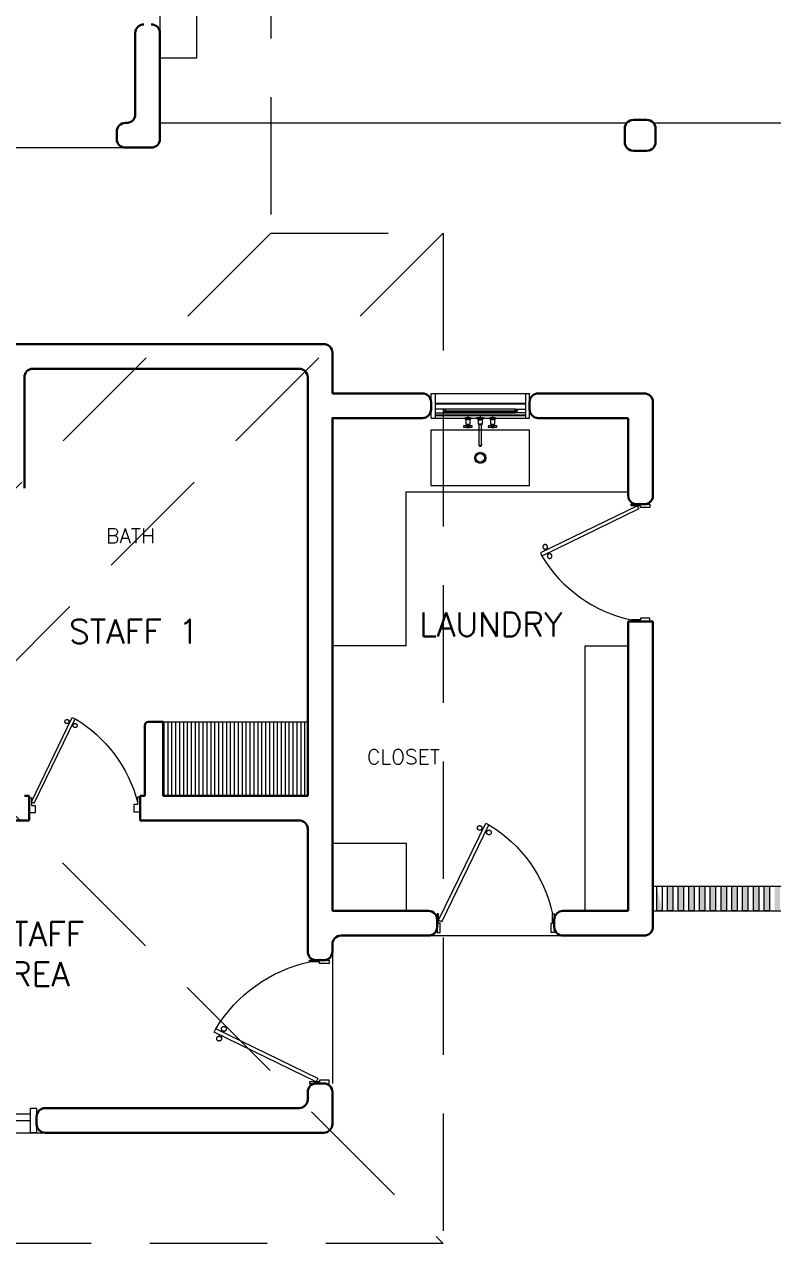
# Model space of a CAD drawing. Header units: metres. Extents: x -44 to 358, y -246 to 48.
# Drawn here: x 23.79 to 29.86, y -85.93 to -76.04 of the extents above; entities that cross this region are included whole.
import ezdxf

# ---------------------------------------------------------------- set-up
doc = ezdxf.new("R2010")
doc.units = ezdxf.units.M
doc.header["$LTSCALE"] = 0.3
doc.linetypes.add('CENTER2', pattern=[28.575, 19.05, -3.175, 3.175, -3.175])
doc.linetypes.add('HIDDEN2', pattern=[4.7625, 3.175, -1.5875])
for name, color, linetype, lineweight in [('A-DOOR', 7, 'Continuous', 5), ('A-WALL', 7, 'Continuous', 30), ('closets', 33, 'Continuous', 0), ('cristales', 131, 'Continuous', 0), ('MOB FIJOS', 251, 'Continuous', 0), ('MOBILIARIOS', 252, 'Continuous', 0), ('piscina', 7, 'Continuous', 0), ('piso', 251, 'Continuous', 18), ('puertas', 42, 'Continuous', 0)]:
    doc.layers.add(name, color=color, linetype=linetype, lineweight=lineweight)
doc.layers.add('Techos 1', color=7, linetype='HIDDEN2', lineweight=9, true_color=0x42391a)
doc.layers.add('TEXTOS', color=4, linetype='Continuous')

# ---------------------------------------------------------------- blocks, each defined once
blk = doc.blocks.new('A$C66300485')
at = {"layer": 'A-DOOR'}
for p, q in [((1.1675, 0.2047), (1.1675, 0.1696)), ((1.1825, 0.1696), (1.1825, 0.2143)), ((2.0175, 0.1696), (2.0175, 0.2143)), ((2.0325, 0.2047), (2.0325, 0.1696)), ((0.2, 0.1), (0.05, 0.1)), ((0.05, 0.1), (0.05, 0.05)), ((0.2, 0.0775), (0.2, 0.1)), ((0.2, 0.1), (0.6512, 0.1)), ((0.6076, 0.1646), (0.4576, 0.1646)), ((0.4576, 0.1646), (0.4576, 0.1146)), ((0.4576, 0.1146), (0.6076, 0.1146)), ((0.6026, 0.1421), (0.6026, 0.1371)), ((0.6026, 0.1421), (1.105, 0.1421)), ((0.6026, 0.1371), (1.105, 0.1371)), ((0.6076, 0.1421), (0.6076, 0.1646)), ((0.6076, 0.1646), (1.1262, 0.1646)), ((0.6126, 0.1469), (0.6076, 0.1469)), ((0.6076, 0.1371), (0.6076, 0.1146)), ((0.6126, 0.1323), (0.6076, 0.1323)), ((0.6076, 0.1146), (1.1262, 0.1146)), ((0.6126, 0.1469), (0.6126, 0.1421)), ((1.095, 0.1469), (0.6126, 0.1469)), ((0.6126, 0.1323), (0.6126, 0.1371)), ((0.6126, 0.1323), (1.095, 0.1323)), ((0.625, 0.1), (0.775, 0.1)), ((0.625, 0.0775), (0.625, 0.1)), ((0.775, 0.05), (0.775, 0.1)), ((0.775, 0.1), (0.775, 0.05)), ((1.095, 0.1469), (1.1, 0.1469)), ((1.095, 0.1469), (1.095, 0.1421)), ((1.095, 0.1323), (1.095, 0.1371)), ((1.095, 0.1323), (1.1, 0.1323)), ((1.1, 0.1646), (1.25, 0.1646)), ((1.1, 0.1421), (1.1, 0.1646)), ((1.1, 0.1371), (1.1, 0.1146)), ((1.25, 0.1146), (1.1, 0.1146)), ((1.105, 0.1421), (1.105, 0.1371)), ((1.1675, 0.0745), (1.1675, 0.1096)), ((1.1825, 0.1096), (1.1825, 0.0649)), ((1.25, 0.1146), (1.25, 0.1646)), ((1.25, 0.1646), (1.25, 0.1146)), ((1.95, 0.1146), (1.95, 0.1646)), ((2.1, 0.1646), (1.95, 0.1646)), ((1.95, 0.1646), (1.95, 0.1146)), ((1.95, 0.1146), (2.1, 0.1146)), ((2.0175, 0.1096), (2.0175, 0.0649)), ((2.0325, 0.0745), (2.0325, 0.1096)), ((2.5924, 0.1646), (2.0738, 0.1646)), ((2.5924, 0.1146), (2.0738, 0.1146)), ((2.5974, 0.1421), (2.095, 0.1421)), ((2.095, 0.1421), (2.095, 0.1371)), ((2.5974, 0.1371), (2.095, 0.1371)), ((2.1, 0.1421), (2.1, 0.1646)), ((2.105, 0.1469), (2.1, 0.1469)), ((2.1, 0.1371), (2.1, 0.1146)), ((2.105, 0.1323), (2.1, 0.1323)), ((2.105, 0.1469), (2.5874, 0.1469)), ((2.105, 0.1469), (2.105, 0.1421)), ((2.105, 0.1323), (2.105, 0.1371)), ((2.5874, 0.1323), (2.105, 0.1323)), ((2.425, 0.05), (2.425, 0.1)), ((2.575, 0.1), (2.425, 0.1)), ((2.425, 0.1), (2.425, 0.05)), ((3, 0.1), (2.5488, 0.1)), ((2.575, 0.0775), (2.575, 0.1)), ((2.5874, 0.1469), (2.5924, 0.1469)), ((2.5874, 0.1469), (2.5874, 0.1421)), ((2.5874, 0.1323), (2.5874, 0.1371)), ((2.5874, 0.1323), (2.5924, 0.1323)), ((2.5924, 0.1646), (2.7424, 0.1646)), ((2.5924, 0.1421), (2.5924, 0.1646)), ((2.5924, 0.1371), (2.5924, 0.1146)), ((2.7424, 0.1146), (2.5924, 0.1146)), ((2.5974, 0.1421), (2.5974, 0.1371)), ((2.7424, 0.1646), (2.7424, 0.1146)), ((3, 0.1), (3.15, 0.1)), ((3, 0.0775), (3, 0.1)), ((3.15, 0.1), (3.15, 0.05)), ((0.05, 0.05), (0.2, 0.05)), ((0.195, 0.0775), (0.195, 0.0725)), ((0.195, 0.0775), (0.63, 0.0775)), ((0.195, 0.0725), (0.63, 0.0725)), ((0.205, 0.0823), (0.2, 0.0823)), ((0.2, 0.0725), (0.2, 0.05)), ((0.205, 0.0677), (0.2, 0.0677)), ((0.2, 0.05), (0.6512, 0.05)), ((0.205, 0.0823), (0.205, 0.0775)), ((0.62, 0.0823), (0.205, 0.0823)), ((0.205, 0.0677), (0.205, 0.0725)), ((0.205, 0.0677), (0.62, 0.0677)), ((0.62, 0.0823), (0.625, 0.0823)), ((0.62, 0.0823), (0.62, 0.0775)), ((0.62, 0.0677), (0.62, 0.0725)), ((0.62, 0.0677), (0.625, 0.0677)), ((0.625, 0.0725), (0.625, 0.05)), ((0.775, 0.05), (0.625, 0.05)), ((0.63, 0.0775), (0.63, 0.0725)), ((2.425, 0.05), (2.575, 0.05)), ((3, 0.05), (2.5488, 0.05)), ((3.005, 0.0775), (2.57, 0.0775)), ((2.57, 0.0775), (2.57, 0.0725)), ((3.005, 0.0725), (2.57, 0.0725)), ((2.58, 0.0823), (2.575, 0.0823)), ((2.575, 0.0725), (2.575, 0.05)), ((2.58, 0.0677), (2.575, 0.0677)), ((2.58, 0.0823), (2.995, 0.0823)), ((2.58, 0.0823), (2.58, 0.0775)), ((2.58, 0.0677), (2.58, 0.0725)), ((2.995, 0.0677), (2.58, 0.0677)), ((2.995, 0.0823), (3, 0.0823)), ((2.995, 0.0823), (2.995, 0.0775)), ((2.995, 0.0677), (2.995, 0.0725)), ((2.995, 0.0677), (3, 0.0677)), ((3, 0.0725), (3, 0.05)), ((3.15, 0.05), (3, 0.05)), ((3.005, 0.0775), (3.005, 0.0725))]:
    blk.add_line(p, q, dxfattribs=at)
for points in [[(0.05, 0), (0, 0), (0, 0.2), (0.05, 0.2)], [(3.15, 0), (3.2, 0), (3.2, 0.2), (3.15, 0.2)]]:
    blk.add_lwpolyline(points, close=True, dxfattribs=at)
at = {"layer": 'A-DOOR', "color": 7}
for points in [[(1.1825, 0.2143), (1.1825, 0.2047), (1.0852, 0.2047), (1.0852, 0.2143)], [(2.0175, 0.2143), (2.0175, 0.2047), (2.1148, 0.2047), (2.1148, 0.2143)], [(1.1997, 0.1646), (1.1503, 0.1646), (1.1503, 0.1696), (1.1997, 0.1696)], [(1.1997, 0.1146), (1.1503, 0.1146), (1.1503, 0.1096), (1.1997, 0.1096)], [(2.0003, 0.1646), (2.0497, 0.1646), (2.0497, 0.1696), (2.0003, 0.1696)], [(2.0003, 0.1146), (2.0497, 0.1146), (2.0497, 0.1096), (2.0003, 0.1096)], [(1.1825, 0.0649), (1.1825, 0.0745), (1.0852, 0.0745), (1.0852, 0.0649)], [(2.0175, 0.0649), (2.0175, 0.0745), (2.1148, 0.0745), (2.1148, 0.0649)]]:
    blk.add_lwpolyline(points, close=True, dxfattribs=at)
at = {"layer": 'piscina', "const_width": 0.004}
for points in [[(0.6026, 0.1396), (1.105, 0.1396)], [(2.5974, 0.1396), (2.095, 0.1396)], [(0.195, 0.075), (0.63, 0.075)], [(3.005, 0.075), (2.57, 0.075)]]:
    blk.add_lwpolyline(points, dxfattribs=at)
at = {"layer": 'piso'}
blk.add_line((0, 0.2), (3.2, 0.2), dxfattribs=at)
blk = doc.blocks.new('A$C8643898a')
at = {"layer": 'A-DOOR'}
for p, q in [((0, 0.2), (0.8, 0.2)), ((0, 0.2), (0, 0)), ((0.034, 0), (0.034, 0.2)), ((0.766, 0), (0.766, 0.2)), ((0.8, 0.2), (0.8, 0)), ((0.034, 0.18), (0.766, 0.18)), ((0.034, 0.1575), (0.0355, 0.159)), ((0.034, 0.1305), (0.034, 0.1575)), ((0.0355, 0.129), (0.034, 0.1305)), ((0.0355, 0.159), (0.1161, 0.159)), ((0.1005, 0.129), (0.0355, 0.129)), ((0.102, 0.1305), (0.1005, 0.129)), ((0.1195, 0.148), (0.102, 0.148)), ((0.102, 0.148), (0.102, 0.1305)), ((0.102, 0.145), (0.107, 0.145)), ((0.102, 0.145), (0.107, 0.145)), ((0.107, 0.147), (0.113, 0.143)), ((0.107, 0.143), (0.113, 0.147)), ((0.6848, 0.128), (0.1152, 0.128)), ((0.1161, 0.159), (0.118, 0.1575)), ((0.1161, 0.159), (0.6839, 0.159)), ((0.118, 0.1575), (0.12, 0.1495)), ((0.12, 0.1485), (0.1195, 0.148)), ((0.12, 0.1495), (0.12, 0.1485)), ((0.682, 0.1575), (0.68, 0.1495)), ((0.68, 0.1495), (0.68, 0.1485)), ((0.68, 0.1485), (0.6805, 0.148)), ((0.6805, 0.148), (0.698, 0.148)), ((0.6839, 0.159), (0.682, 0.1575)), ((0.7645, 0.159), (0.6839, 0.159)), ((0.693, 0.147), (0.687, 0.143)), ((0.693, 0.143), (0.687, 0.147)), ((0.698, 0.145), (0.693, 0.145)), ((0.698, 0.145), (0.693, 0.145)), ((0.698, 0.148), (0.698, 0.1305)), ((0.698, 0.1305), (0.6995, 0.129)), ((0.6995, 0.129), (0.7645, 0.129)), ((0.766, 0.1575), (0.7645, 0.159)), ((0.766, 0.1305), (0.7645, 0.129)), ((0.766, 0.1305), (0.766, 0.1575)), ((0, 0), (0.8, 0)), ((0.034, 0.08), (0.766, 0.08))]:
    blk.add_line(p, q, dxfattribs=at)
at = {"layer": 'A-DOOR', "color": 8}
for p, q in [((0.034, 0.174), (0.766, 0.174)), ((0.034, 0.086), (0.766, 0.086))]:
    blk.add_line(p, q, dxfattribs=at)
at = {"layer": 'A-DOOR'}
for points in [[(0.102, 0.145), (0.107, 0.145), (0.107, 0.145), (0.102, 0.145)], [(0.107, 0.147), (0.113, 0.147), (0.113, 0.143), (0.107, 0.143)], [(0.107, 0.147), (0.693, 0.147), (0.693, 0.143), (0.107, 0.143)], [(0.1195, 0.148), (0.1075, 0.148), (0.1075, 0.147), (0.1195, 0.147)], [(0.1195, 0.143), (0.1075, 0.143), (0.1075, 0.142), (0.1195, 0.142)], [(0.113, 0.147), (0.118, 0.147), (0.118, 0.143), (0.113, 0.143)], [(0.6805, 0.148), (0.6925, 0.148), (0.6925, 0.147), (0.6805, 0.147)], [(0.6805, 0.143), (0.6925, 0.143), (0.6925, 0.142), (0.6805, 0.142)], [(0.687, 0.147), (0.682, 0.147), (0.682, 0.143), (0.687, 0.143)], [(0.693, 0.147), (0.687, 0.147), (0.687, 0.143), (0.693, 0.143)], [(0.698, 0.145), (0.693, 0.145), (0.693, 0.145), (0.698, 0.145)]]:
    blk.add_lwpolyline(points, close=True, dxfattribs=at)
for points in [[(0.1041, 0.1295, 0.341999), (0.1022, 0.131), (0.102, 0.1313), (0.102, 0.141), (0.103, 0.142), (0.12, 0.142), (0.12, 0.1415), (0.1167, 0.1291, -0.339454), (0.1152, 0.128), (0.1061, 0.128, -0.341999)], [(0.6959, 0.1295, -0.341999), (0.6978, 0.131), (0.698, 0.1313), (0.698, 0.141), (0.697, 0.142), (0.68, 0.142), (0.68, 0.1415), (0.6833, 0.1291, 0.339454), (0.6848, 0.128), (0.6939, 0.128, 0.341999)]]:
    blk.add_lwpolyline(points, format="xyb", close=True, dxfattribs=at)
at = {"layer": 'A-DOOR', "color": 7}
blk.add_lwpolyline([(0.107, 0.143), (0.693, 0.143), (0.693, 0.147), (0.107, 0.147)], close=True, dxfattribs=at)
at = {"layer": 'cristales', "const_width": 0.004}
blk.add_lwpolyline([(0.118, 0.145), (0.682, 0.145)], dxfattribs=at)
blk = doc.blocks.new('bn29-63')
at = {"linetype": 'CENTER2'}
for p, q in [((-0.1, 0.02), (-0.1, -0.02)), ((-0.025, 0), (-0.031, 0)), ((0.02, 0), (-0.02, 0)), ((0, 0.025), (0, 0.0035)), ((0, 0.02), (0, -0.02)), ((0.025, 0), (0.031, 0)), ((0.1, 0.02), (0.1, -0.02)), ((-0.08, 0), (-0.12, 0)), ((0, -0.025), (0, -0.0035)), ((0.12, 0), (0.08, 0))]:
    blk.add_line(p, q, dxfattribs=at)
at = {"linetype": 'Continuous'}
for p, q in [((-0.0275, 0), (-0.0275, -0.0055)), ((0.0275, -0.0055), (0.0275, 0)), ((-0.1353, -0.0707), (-0.1353, -0.0709)), ((-0.1353, -0.0709), (-0.1353, -0.0711)), ((-0.1098, -0.0649), (-0.132, -0.0649)), ((-0.132, -0.0769), (-0.1098, -0.0769)), ((-0.1275, 0), (-0.0725, 0)), ((-0.1275, 0), (-0.1275, -0.0055)), ((-0.127, -0.006), (-0.073, -0.006)), ((-0.1225, -0.0065), (-0.1225, -0.0095)), ((-0.122, -0.01), (-0.078, -0.01)), ((-0.118, -0.01), (-0.118, -0.0505)), ((-0.1175, -0.051), (-0.0825, -0.051)), ((-0.1148, -0.051), (-0.1148, -0.0547)), ((-0.1144, -0.0552), (-0.0856, -0.0552)), ((-0.1098, -0.0554), (-0.0903, -0.0554)), ((-0.1098, -0.0554), (-0.1098, -0.0674)), ((-0.1098, -0.0743), (-0.1098, -0.0779)), ((-0.1092, -0.0784), (-0.0908, -0.0784)), ((-0.1089, -0.0552), (-0.1089, -0.0554)), ((-0.0911, -0.0554), (-0.0911, -0.0552)), ((-0.0903, -0.0675), (-0.0903, -0.0554)), ((-0.068, -0.0649), (-0.0903, -0.0649)), ((-0.0903, -0.0779), (-0.0903, -0.0744)), ((-0.0903, -0.0769), (-0.068, -0.0769)), ((-0.0851, -0.0547), (-0.0851, -0.051)), ((-0.082, -0.0505), (-0.082, -0.01)), ((-0.0775, -0.0095), (-0.0775, -0.0065)), ((-0.0725, -0.0055), (-0.0725, 0)), ((-0.0647, -0.0709), (-0.0647, -0.0708)), ((-0.0647, -0.0711), (-0.0647, -0.0709)), ((-0.0225, -0.007), (-0.0225, -0.0095)), ((-0.018, -0.011), (-0.018, -0.0495)), ((-0.015, -0.051), (-0.015, -0.0535)), ((-0.0115, -0.055), (-0.0115, -0.1745)), ((0.0115, -0.1745), (0.0115, -0.055)), ((0.015, -0.0535), (0.015, -0.051)), ((0.018, -0.0495), (0.018, -0.011)), ((0.0225, -0.0095), (0.0225, -0.007)), ((0.0647, -0.0707), (0.0647, -0.0709)), ((0.0647, -0.0709), (0.0647, -0.0711)), ((0.0902, -0.0649), (0.068, -0.0649)), ((0.068, -0.0769), (0.0902, -0.0769)), ((0.0725, 0), (0.1275, 0)), ((0.0725, 0), (0.0725, -0.0055)), ((0.073, -0.006), (0.127, -0.006)), ((0.0775, -0.0065), (0.0775, -0.0095)), ((0.078, -0.01), (0.122, -0.01)), ((0.082, -0.01), (0.082, -0.0505)), ((0.0825, -0.051), (0.1175, -0.051)), ((0.0851, -0.051), (0.0851, -0.0547)), ((0.0856, -0.0552), (0.1144, -0.0552)), ((0.0902, -0.0554), (0.1097, -0.0554)), ((0.0902, -0.0554), (0.0902, -0.0674)), ((0.0902, -0.0743), (0.0902, -0.0779)), ((0.0908, -0.0784), (0.1092, -0.0784)), ((0.0911, -0.0552), (0.0911, -0.0554)), ((0.1089, -0.0554), (0.1089, -0.0552)), ((0.1097, -0.0675), (0.1097, -0.0554)), ((0.132, -0.0649), (0.1097, -0.0649)), ((0.1097, -0.0779), (0.1097, -0.0744)), ((0.1097, -0.0769), (0.132, -0.0769)), ((0.1148, -0.0547), (0.1148, -0.051)), ((0.118, -0.0505), (0.118, -0.01)), ((0.1225, -0.0095), (0.1225, -0.0065)), ((0.1275, -0.0055), (0.1275, 0)), ((0.1353, -0.0709), (0.1353, -0.0708)), ((0.1353, -0.0711), (0.1353, -0.0709)), ((-0.0115, -0.1745), (-0.0115, -0.2108)), ((0.0115, -0.2108), (0.0115, -0.1745)), ((-0.0116, -0.2129), (-0.0116, -0.2196)), ((-0.0115, -0.2108), (-0.0115, -0.2129)), ((0.0115, -0.2129), (0.0115, -0.2108)), ((0.0116, -0.2196), (0.0116, -0.2129))]:
    blk.add_line(p, q, dxfattribs=at)
for centre in [(-0.1, -0.0709), (0.1, -0.0709)]:
    blk.add_circle(centre, 0.006, dxfattribs=at)
for centre, radius, start, end in [((-0.127, -0.0055), 0.0005, 180, 270), ((-0.123, -0.0065), 0.0005, 0, 90), ((-0.122, -0.0095), 0.0005, 180, 270), ((-0.1175, -0.0505), 0.0005, 180, 270), ((-0.1144, -0.0547), 0.0005, 180, 270), ((-0.1092, -0.0779), 0.0005, 180, 270), ((-0.0908, -0.0779), 0.0005, 270, 0), ((-0.0856, -0.0547), 0.0005, 270, 0), ((-0.0825, -0.0505), 0.0005, 270, 0), ((-0.078, -0.0095), 0.0005, 270, 0), ((-0.077, -0.0065), 0.0005, 90, 180), ((-0.073, -0.0055), 0.0005, 270, 0), ((-0.027, -0.0055), 0.000484, 180.59089, 257.20816), ((-0.0118, 2.0449), 2.0509, 269.6737, 270.02288), ((-0.0235, -0.007), 0.000994, 359.90149, 76.90515), ((-0.019, -0.011), 0.000956, 357.64471, 77.70928), ((-0.0175, -0.0495), 0.000478, 178.26733, 257.13819), ((-0.016, -0.051), 0.000959, 357.75001, 77.99186), ((-0.0125, -0.055), 0.000979, 359.48235, 72.31636), ((0.0125, -0.055), 0.000994, 107.89165, 180.11735), ((0.0145, -0.0535), 0.000492, 288.09484, 0.3106), ((0.016, -0.051), 0.000997, 103.36277, 180.02544), ((0.0175, -0.0495), 0.000475, 305.7664, 0.81013), ((0.019, -0.011), 0.000999, 105.48615, 180.00027), ((0.022, -0.0095), 0.000468, 302.26955, 1.21771), ((0.0235, -0.007), 0.000969, 105.51501, 182.34459), ((0.073, -0.0055), 0.0005, 180, 270), ((0.077, -0.0065), 0.0005, 0, 90), ((0.078, -0.0095), 0.0005, 180, 270), ((0.0825, -0.0505), 0.0005, 180, 270), ((0.0856, -0.0547), 0.0005, 180, 270), ((0.0908, -0.0779), 0.0005, 180, 270), ((0.1092, -0.0779), 0.0005, 270, 0), ((0.1144, -0.0547), 0.0005, 270, 0), ((0.1175, -0.0505), 0.0005, 270, 0), ((0.122, -0.0095), 0.0005, 270, 0), ((0.123, -0.0065), 0.0005, 90, 180), ((0.127, -0.0055), 0.0005, 270, 0), ((0, -0.2181), 0.0121, 213.9793, 325.16022)]:
    blk.add_arc(centre, radius, start, end, dxfattribs=at)
for centre, major_axis, ratio, start_param, end_param in [((0, 0), (0.0275, 0), 0.000034, 2.667121, 6.283185), ((0, 0), (0.0259, 0), 0.000034, 2.815846, 6.283185), ((0, 0), (0.0275, 0), 0.000034, 0, 0.47639), ((0, 0), (0.0259, 0), 0.000034, 0, 0.327867), ((0, -0.006), (0.027, 0), 0.000034, 3.141456, 6.282925), ((0, -0.01), (0.022, 0), 0.000034, 3.142066, 6.283185), ((0, -0.05), (0.0175, 0), 0.000034, 2.696758, 6.283185), ((0, -0.054), (0.0145, 0), 0.000034, 3.141569, 6.283185), ((0, -0.05), (0.0175, 0), 0.000034, 0, 0.440577), ((0, -0.2129), (0.0116, 0), 0.906322, 3.141593, 6.283185), ((0, -0.2196), (0.0116, 0), 0.906322, 3.141593, 3.655143), ((0, -0.2129), (0.0115, 0), 0.906322, 3.141593, 6.283185), ((0, -0.2196), (0.0116, 0), 0.906322, 5.752494, 6.283185)]:
    blk.add_ellipse(centre, major_axis=major_axis, ratio=ratio, start_param=start_param, end_param=end_param, dxfattribs=at)
for points, knots in [([(-0.1321, -0.0649), (-0.1321, -0.0649), (-0.1324, -0.0649), (-0.1329, -0.0651), (-0.1335, -0.0655), (-0.134, -0.066), (-0.1344, -0.0668), (-0.1348, -0.0677), (-0.1351, -0.0687), (-0.1353, -0.0697), (-0.1353, -0.0704), (-0.1353, -0.0707)], [0, 0, 0, 0, 0.045604, 0.158159, 0.271631, 0.39062, 0.514613, 0.640295, 0.76551, 0.890129, 1, 1, 1, 1]), ([(-0.1353, -0.0711), (-0.1353, -0.0712), (-0.1353, -0.0717), (-0.1352, -0.0726), (-0.135, -0.0736), (-0.1346, -0.0746), (-0.1342, -0.0754), (-0.1337, -0.0761), (-0.1332, -0.0766), (-0.1326, -0.0769), (-0.1322, -0.0769), (-0.1321, -0.0769)], [0, 0, 0, 0, 0.048847, 0.173034, 0.297636, 0.422848, 0.549037, 0.676469, 0.804317, 0.914337, 1, 1, 1, 1]), ([(-0.1098, -0.0674), (-0.1098, -0.0678), (-0.1097, -0.0681), (-0.1097, -0.0693), (-0.1097, -0.0701), (-0.1097, -0.0722), (-0.1098, -0.0734), (-0.1098, -0.0743)], [0.4022822, 0.4022822, 0.4022822, 0.4022822, 0.4375, 0.4375, 0.5, 0.5, 0.5975436, 0.5975436, 0.5975436, 0.5975436]), ([(-0.0903, -0.0675), (-0.0903, -0.0678), (-0.0903, -0.0682), (-0.0903, -0.0693), (-0.0903, -0.0701), (-0.0903, -0.0709)], [0.90411341, 0.90411341, 0.90411341, 0.90411341, 0.9375, 0.9375, 1, 1, 1, 1]), ([(-0.0647, -0.0708), (-0.0647, -0.0706), (-0.0647, -0.0701), (-0.0648, -0.0692), (-0.065, -0.0682), (-0.0654, -0.0672), (-0.0658, -0.0664), (-0.0663, -0.0657), (-0.0668, -0.0652), (-0.0674, -0.0649), (-0.0678, -0.0649), (-0.0679, -0.0649)], [0, 0, 0, 0, 0.048847, 0.173034, 0.297636, 0.422848, 0.549037, 0.676469, 0.804317, 0.914337, 1, 1, 1, 1]), ([(-0.0679, -0.0769), (-0.0679, -0.0769), (-0.0676, -0.0769), (-0.0671, -0.0767), (-0.0665, -0.0763), (-0.066, -0.0758), (-0.0656, -0.075), (-0.0652, -0.0742), (-0.0649, -0.0731), (-0.0647, -0.0721), (-0.0647, -0.0714), (-0.0647, -0.0711)], [0, 0, 0, 0, 0.045604, 0.158159, 0.271631, 0.39062, 0.514613, 0.640295, 0.76551, 0.890129, 1, 1, 1, 1]), ([(-0.0225, -0.0095), (-0.0225, -0.0095), (-0.0225, -0.0096), (-0.0225, -0.0097), (-0.0224, -0.0098), (-0.0223, -0.0099), (-0.0222, -0.01), (-0.0222, -0.01), (-0.0221, -0.01)], [0, 0, 0, 0, 0.042757, 0.325645, 0.547786, 0.733379, 0.889807, 1, 1, 1, 1]), ([(-0.015, -0.0535), (-0.015, -0.0535), (-0.015, -0.0536), (-0.015, -0.0537), (-0.0149, -0.0538), (-0.0148, -0.0539), (-0.0147, -0.054), (-0.0146, -0.054), (-0.0146, -0.054), (-0.0146, -0.054)], [0, 0, 0, 0, 0.071045, 0.33477, 0.544053, 0.719742, 0.867475, 0.987287, 1, 1, 1, 1]), ([(0.0271, -0.006), (0.0272, -0.006), (0.0272, -0.0059), (0.0274, -0.0058), (0.0275, -0.0057), (0.0275, -0.0056), (0.0275, -0.0055), (0.0275, -0.0055)], [0, 0, 0, 0, 0.168578, 0.402971, 0.679997, 0.948361, 1, 1, 1, 1]), ([(0.0679, -0.0649), (0.0679, -0.0649), (0.0676, -0.0649), (0.0671, -0.0651), (0.0665, -0.0655), (0.066, -0.066), (0.0656, -0.0668), (0.0652, -0.0677), (0.0649, -0.0687), (0.0647, -0.0697), (0.0647, -0.0704), (0.0647, -0.0707)], [0, 0, 0, 0, 0.045604, 0.158159, 0.271631, 0.39062, 0.514613, 0.640295, 0.76551, 0.890129, 1, 1, 1, 1]), ([(0.0647, -0.0711), (0.0647, -0.0712), (0.0647, -0.0717), (0.0648, -0.0726), (0.065, -0.0736), (0.0654, -0.0746), (0.0658, -0.0754), (0.0663, -0.0761), (0.0668, -0.0766), (0.0674, -0.0769), (0.0678, -0.0769), (0.0679, -0.0769)], [0, 0, 0, 0, 0.048847, 0.173034, 0.297636, 0.422848, 0.549037, 0.676469, 0.804317, 0.914337, 1, 1, 1, 1]), ([(0.0902, -0.0674), (0.0902, -0.0678), (0.0903, -0.0681), (0.0903, -0.0693), (0.0903, -0.0701), (0.0903, -0.0722), (0.0902, -0.0734), (0.0902, -0.0743)], [0.4022822, 0.4022822, 0.4022822, 0.4022822, 0.4375, 0.4375, 0.5, 0.5, 0.5975436, 0.5975436, 0.5975436, 0.5975436]), ([(0.1097, -0.0675), (0.1097, -0.0678), (0.1097, -0.0682), (0.1097, -0.0693), (0.1097, -0.0701), (0.1097, -0.0709)], [0.90411341, 0.90411341, 0.90411341, 0.90411341, 0.9375, 0.9375, 1, 1, 1, 1]), ([(0.1353, -0.0708), (0.1353, -0.0706), (0.1353, -0.0701), (0.1352, -0.0692), (0.135, -0.0682), (0.1346, -0.0672), (0.1342, -0.0664), (0.1337, -0.0657), (0.1332, -0.0652), (0.1326, -0.0649), (0.1322, -0.0649), (0.1321, -0.0649)], [0, 0, 0, 0, 0.048847, 0.173034, 0.297636, 0.422848, 0.549037, 0.676469, 0.804317, 0.914337, 1, 1, 1, 1]), ([(0.1321, -0.0769), (0.1321, -0.0769), (0.1324, -0.0769), (0.1329, -0.0767), (0.1335, -0.0763), (0.134, -0.0758), (0.1344, -0.075), (0.1348, -0.0742), (0.1351, -0.0731), (0.1353, -0.0721), (0.1353, -0.0714), (0.1353, -0.0711)], [0, 0, 0, 0, 0.045604, 0.158159, 0.271631, 0.39062, 0.514613, 0.640295, 0.76551, 0.890129, 1, 1, 1, 1])]:
    blk.add_open_spline(points, degree=3, knots=knots, dxfattribs=at)
for points in [[(-0.0903, -0.0709), (-0.0903, -0.0722), (-0.0903, -0.0734), (-0.0903, -0.0744)], [(0.1097, -0.0709), (0.1097, -0.0722), (0.1097, -0.0734), (0.1097, -0.0744)]]:
    blk.add_open_spline(points, degree=3, dxfattribs=at)
blk = doc.blocks.new('puerta 1.00')
at = {"layer": 'A-DOOR'}
for p, q in [((-0.15, -0.0125), (-0.9369, -0.3949)), ((-0.1376, -0.038), (-0.9245, -0.4204)), ((-0.1376, -0.038), (-0.15, -0.0125)), ((-0.8946, -0.3743), (-0.8996, -0.3641)), ((-0.8777, -0.3661), (-0.8826, -0.3559)), ((-0.9369, -0.3949), (-0.9245, -0.4204)), ((-0.8822, -0.3998), (-0.8772, -0.4101)), ((-0.8653, -0.3916), (-0.8603, -0.4018))]:
    blk.add_line(p, q, dxfattribs=at)
for points in [[(-0.05, 0), (-0.05, -0.025), (-0.125, -0.025), (-0.125, -0.0125), (-0.2, -0.0125), (-0.2, 0), (-0.05, 0)], [(-0.05, -0.95), (-0.05, -0.925), (-0.125, -0.925), (-0.125, -0.9375), (-0.2, -0.9375), (-0.2, -0.95), (-0.05, -0.95)]]:
    blk.add_lwpolyline(points, dxfattribs=at)
blk.add_arc((0.0366, 0.1602), 1.1229, 211.13358, 257.83427, dxfattribs=at)
for points in [[(-0.8982, -0.3642), (-0.9033, -0.3642), (-0.912, -0.3591), (-0.917, -0.3504), (-0.917, -0.3403), (-0.912, -0.3316), (-0.9033, -0.3265), (-0.8932, -0.3265), (-0.8844, -0.3316), (-0.8794, -0.3403), (-0.8794, -0.3504), (-0.8844, -0.3591), (-0.8932, -0.3642), (-0.8982, -0.3642)], [(-0.8617, -0.4394), (-0.8667, -0.4394), (-0.8754, -0.4344), (-0.8805, -0.4256), (-0.8805, -0.4156), (-0.8754, -0.4068), (-0.8667, -0.4018), (-0.8566, -0.4018), (-0.8479, -0.4068), (-0.8428, -0.4156), (-0.8428, -0.4257), (-0.8479, -0.4344), (-0.8566, -0.4394), (-0.8617, -0.4394)]]:
    blk.add_open_spline(points, degree=2, dxfattribs=at)
blk = doc.blocks.new('P90')
at = {"layer": 'A-DOOR'}
for p, q in [((-0.0476, -0.8576), (0.6364, -0.5264)), ((-0.0368, -0.88), (0.6473, -0.5489)), ((0.5843, -0.5517), (0.58, -0.5427)), ((0.5992, -0.5445), (0.5949, -0.5355)), ((0.5952, -0.5741), (0.5995, -0.5831)), ((0.6101, -0.5669), (0.6144, -0.5759)), ((0.6473, -0.5489), (0.6364, -0.5264)), ((-0.0368, -0.88), (-0.0476, -0.8576))]:
    blk.add_line(p, q, dxfattribs=at)
for points in [[(-0.06, -0.02), (-0.06, -0.05), (-0.12, -0.05), (-0.12, 0), (0, 0), (0, -0.02)], [(-0.0668, -0.88), (-0.0668, -0.85), (-0.1268, -0.85), (-0.1268, -0.9), (-0.0068, -0.9), (-0.0068, -0.88)]]:
    blk.add_lwpolyline(points, close=True, dxfattribs=at)
blk.add_arc((-0.3259, -1.105), 1.1228, 31.0139, 75.07969, dxfattribs=at)
for points in [[(0.5812, -0.5096), (0.5857, -0.5096), (0.5933, -0.5141), (0.5977, -0.5218), (0.5977, -0.5306), (0.5933, -0.5383), (0.5856, -0.5427), (0.5767, -0.5427), (0.5691, -0.5383), (0.5647, -0.5306), (0.5647, -0.5217), (0.5691, -0.514), (0.5768, -0.5096), (0.5812, -0.5096)], [(0.6133, -0.5758), (0.6177, -0.5758), (0.6254, -0.5803), (0.6298, -0.5879), (0.6298, -0.5968), (0.6253, -0.6045), (0.6176, -0.6089), (0.6088, -0.6089), (0.6011, -0.6044), (0.5967, -0.5967), (0.5967, -0.5879), (0.6011, -0.5802), (0.6088, -0.5758), (0.6133, -0.5758)]]:
    blk.add_open_spline(points, degree=2, dxfattribs=at)

msp = doc.modelspace()

# ---------------------------------------------------------------- hatches: boundary and pattern name
at = {"layer": 'A-DOOR', "true_color": 0xffffff, "transparency": 33554572}
h = msp.add_hatch(color=7, dxfattribs=at)
h.dxf.hatch_style = 1
h.paths.add_polyline_path([(31.7776255, -83.0345062), (31.8208905, -83.0345062), (31.8208905, -83.2345062), (31.7776255, -83.2345062)])
h.paths.add_polyline_path([(31.6900955, -83.0345062), (31.7333605, -83.0345062), (31.7333605, -83.2345062), (31.6900955, -83.2345062)])
h.paths.add_polyline_path([(31.6025656, -83.0345062), (31.6458305, -83.0345062), (31.6458305, -83.2345062), (31.6025656, -83.2345062)])
h.paths.add_polyline_path([(31.5160356, -83.0345062), (31.5593006, -83.0345062), (31.5593006, -83.2345062), (31.5160356, -83.2345062)])
h.paths.add_polyline_path([(31.4285056, -83.0345062), (31.4717706, -83.0345062), (31.4717706, -83.2345062), (31.4285056, -83.2345062)])
h.paths.add_polyline_path([(31.3419757, -83.0345062), (31.3852407, -83.0345062), (31.3852407, -83.2345062), (31.3419757, -83.2345062)])
h.paths.add_polyline_path([(31.2544457, -83.0345062), (31.2977107, -83.0345062), (31.2977107, -83.2345062), (31.2544457, -83.2345062)])
h.paths.add_polyline_path([(31.1679158, -83.0345062), (31.2111807, -83.0345062), (31.2111807, -83.2345062), (31.1679158, -83.2345062)])
h.paths.add_polyline_path([(31.0803858, -83.0345062), (31.1236508, -83.0345062), (31.1236508, -83.2345062), (31.0803858, -83.2345062)])
h.paths.add_polyline_path([(30.9928559, -83.0345062), (31.0361208, -83.0345062), (31.0361208, -83.2345062), (30.9928559, -83.2345062)])
h.paths.add_polyline_path([(30.9053259, -83.0345062), (30.9485909, -83.0345062), (30.9485909, -83.2345062), (30.9053259, -83.2345062)])
h.paths.add_polyline_path([(30.8187959, -83.0345062), (30.8620609, -83.0345062), (30.8620609, -83.2345062), (30.8187959, -83.2345062)])
h.paths.add_polyline_path([(30.731266, -83.0345062), (30.774531, -83.0345062), (30.774531, -83.2345062), (30.731266, -83.2345062)])
h.paths.add_polyline_path([(30.644736, -83.0345062), (30.688001, -83.0345062), (30.688001, -83.2345062), (30.644736, -83.2345062)])
h.paths.add_polyline_path([(30.5572061, -83.0345062), (30.600471, -83.0345062), (30.600471, -83.2345062), (30.5572061, -83.2345062)])
h.paths.add_polyline_path([(30.4706761, -83.0345062), (30.5139411, -83.0345062), (30.5139411, -83.2345062), (30.4706761, -83.2345062)])
h.paths.add_polyline_path([(30.3831462, -83.0345062), (30.4264111, -83.0345062), (30.4264111, -83.2345062), (30.3831462, -83.2345062)])
h.paths.add_polyline_path([(30.3172487, -83.0345062), (30.3605137, -83.0345062), (30.3605137, -83.2345062), (30.3172487, -83.2345062)])
h.paths.add_polyline_path([(30.2297187, -83.0345062), (30.2729837, -83.0345062), (30.2729837, -83.2345062), (30.2297187, -83.2345062)])
h.paths.add_polyline_path([(30.1431888, -83.0345062), (30.1864537, -83.0345062), (30.1864537, -83.2345062), (30.1431888, -83.2345062)])
h.paths.add_polyline_path([(30.0556588, -83.0345062), (30.0989238, -83.0345062), (30.0989238, -83.2345062), (30.0556588, -83.2345062)])
h.paths.add_polyline_path([(29.9691289, -83.0345062), (30.0123938, -83.0345062), (30.0123938, -83.2345062), (29.9691289, -83.2345062)])
h.paths.add_polyline_path([(29.8815989, -83.0345062), (29.9248639, -83.0345062), (29.9248639, -83.2345062), (29.8815989, -83.2345062)])
h.paths.add_polyline_path([(29.7950689, -83.0345062), (29.8383339, -83.0345062), (29.8383339, -83.2345062), (29.7950689, -83.2345062)])
h.paths.add_polyline_path([(29.707539, -83.0345062), (29.750804, -83.0345062), (29.750804, -83.2345062), (29.707539, -83.2345062)])
h.paths.add_polyline_path([(29.620009, -83.0345062), (29.663274, -83.0345062), (29.663274, -83.2345062), (29.620009, -83.2345062)])
h.paths.add_polyline_path([(29.5324791, -83.0345062), (29.575744, -83.0345062), (29.575744, -83.2345062), (29.5324791, -83.2345062)])
h.paths.add_polyline_path([(29.4459491, -83.0345062), (29.4892141, -83.0345062), (29.4892141, -83.2345062), (29.4459491, -83.2345062)])
h.paths.add_polyline_path([(29.3584192, -83.0345062), (29.4016841, -83.0345062), (29.4016841, -83.2345062), (29.3584192, -83.2345062)])
h.paths.add_polyline_path([(29.2718892, -83.0345062), (29.3151542, -83.0345062), (29.3151542, -83.2345062), (29.2718892, -83.2345062)])
h.paths.add_polyline_path([(29.1843592, -83.0345062), (29.2276242, -83.0345062), (29.2276242, -83.2345062), (29.1843592, -83.2345062)])
h.paths.add_polyline_path([(29.0978293, -83.0345062), (29.1410943, -83.0345062), (29.1410943, -83.2345062), (29.0978293, -83.2345062)])
h.paths.add_polyline_path([(29.0102993, -83.0345062), (29.0535643, -83.0345062), (29.0535643, -83.2345062), (29.0102993, -83.2345062)])
h.paths.add_polyline_path([(28.9237694, -83.0345062), (28.9670343, -83.0345062), (28.9670343, -83.2345062), (28.9237694, -83.2345062)], flags=0)
h.paths.add_polyline_path([(34.2174643, -83.0345062), (34.2607293, -83.0345062), (34.2607293, -83.2345062), (34.2174643, -83.2345062)])
h.paths.add_polyline_path([(34.1309343, -83.0345062), (34.1741993, -83.0345062), (34.1741993, -83.2345062), (34.1309343, -83.2345062)])
h.paths.add_polyline_path([(34.0434044, -83.0345062), (34.0866693, -83.0345062), (34.0866693, -83.2345062), (34.0434044, -83.2345062)])
h.paths.add_polyline_path([(33.9568744, -83.0345062), (34.0001394, -83.0345062), (34.0001394, -83.2345062), (33.9568744, -83.2345062)])
h.paths.add_polyline_path([(33.8693445, -83.0345062), (33.9126094, -83.0345062), (33.9126094, -83.2345062), (33.8693445, -83.2345062)])
h.paths.add_polyline_path([(33.6952845, -83.0345062), (33.7385495, -83.0345062), (33.7385495, -83.2345062), (33.6952845, -83.2345062)])
h.paths.add_polyline_path([(33.7818145, -83.0345062), (33.8250795, -83.0345062), (33.8250795, -83.2345062), (33.7818145, -83.2345062)])
h.paths.add_polyline_path([(33.6077546, -83.0345062), (33.6510196, -83.0345062), (33.6510196, -83.2345062), (33.6077546, -83.2345062)])
h.paths.add_polyline_path([(33.5202246, -83.0345062), (33.5634896, -83.0345062), (33.5634896, -83.2345062), (33.5202246, -83.2345062)])
h.paths.add_polyline_path([(33.4336947, -83.0345062), (33.4769596, -83.0345062), (33.4769596, -83.2345062), (33.4336947, -83.2345062)])
h.paths.add_polyline_path([(33.3461647, -83.0345062), (33.3894297, -83.0345062), (33.3894297, -83.2345062), (33.3461647, -83.2345062)])
h.paths.add_polyline_path([(33.2596348, -83.0345062), (33.3028997, -83.0345062), (33.3028997, -83.2345062), (33.2596348, -83.2345062)])
h.paths.add_polyline_path([(33.1721048, -83.0345062), (33.2153698, -83.0345062), (33.2153698, -83.2345062), (33.1721048, -83.2345062)])
h.paths.add_polyline_path([(33.0845748, -83.0345062), (33.1278398, -83.0345062), (33.1278398, -83.2345062), (33.0845748, -83.2345062)])
h.paths.add_polyline_path([(32.9970449, -83.0345062), (33.0403099, -83.0345062), (33.0403099, -83.2345062), (32.9970449, -83.2345062)])
h.paths.add_polyline_path([(32.9105149, -83.0345062), (32.9537799, -83.0345062), (32.9537799, -83.2345062), (32.9105149, -83.2345062)])
h.paths.add_polyline_path([(32.822985, -83.0345062), (32.8662499, -83.0345062), (32.8662499, -83.2345062), (32.822985, -83.2345062)])
h.paths.add_polyline_path([(32.736455, -83.0345062), (32.77972, -83.0345062), (32.77972, -83.2345062), (32.736455, -83.2345062)])
h.paths.add_polyline_path([(32.648925, -83.0345062), (32.69219, -83.0345062), (32.69219, -83.2345062), (32.648925, -83.2345062)])
h.paths.add_polyline_path([(32.5623951, -83.0345062), (32.6056601, -83.0345062), (32.6056601, -83.2345062), (32.5623951, -83.2345062)])
h.paths.add_polyline_path([(32.4748651, -83.0345062), (32.5181301, -83.0345062), (32.5181301, -83.2345062), (32.4748651, -83.2345062)])
h.paths.add_polyline_path([(32.3873352, -83.0345062), (32.4306002, -83.0345062), (32.4306002, -83.2345062), (32.3873352, -83.2345062)])
h.paths.add_polyline_path([(32.2998052, -83.0345062), (32.3430702, -83.0345062), (32.3430702, -83.2345062), (32.2998052, -83.2345062)])
h.paths.add_polyline_path([(32.2132753, -83.0345062), (32.2565402, -83.0345062), (32.2565402, -83.2345062), (32.2132753, -83.2345062)])
h.paths.add_polyline_path([(32.1257453, -83.0345062), (32.1690103, -83.0345062), (32.1690103, -83.2345062), (32.1257453, -83.2345062)])
h.paths.add_polyline_path([(32.0392153, -83.0345062), (32.0824803, -83.0345062), (32.0824803, -83.2345062), (32.0392153, -83.2345062)])
h.paths.add_polyline_path([(31.9516854, -83.0345062), (31.9949504, -83.0345062), (31.9949504, -83.2345062), (31.9516854, -83.2345062)])
h.paths.add_polyline_path([(31.8651554, -83.0345062), (31.9084204, -83.0345062), (31.9084204, -83.2345062), (31.8651554, -83.2345062)])
edge = h.paths.add_edge_path()
edge.add_line((28.9237694, -83.2345062), (28.9237694, -83.0345062))
edge.add_line((28.9660343, -83.2345062), (28.9237694, -83.2345062))
edge.add_line((28.9670343, -83.0345062), (28.9670343, -83.2345062))
edge.add_line((28.9237694, -83.0345062), (28.9660343, -83.0345062))
at = {"layer": 'closets', "true_color": 0xffffff, "transparency": 33554687}
h = msp.add_hatch(dxfattribs=at)
h.set_pattern_fill('LINE', scale=0.01, angle=90)
h.set_pattern_definition([(90, (-80.896415, 114.01657), (-0.03175, 2e-18), [])])
h.paths.add_polyline_path([(24.9067306, -81.6994285), (26.0915289, -81.6994285), (26.0915289, -82.2994285), (24.9067306, -82.2994285)])

# ---------------------------------------------------------------- linework, layer by layer
at = {"layer": 'A-WALL', "color": 7, "true_color": 0xffffff}
for p, q in [((24.691985, -76.1099674), (24.691985, -76.7699674)), ((24.891985, -76.1099674), (24.891985, -76.9699674)), ((24.611985, -76.8399674), (24.621985, -76.8399674)), ((24.541985, -76.9099674), (24.541985, -76.9699674)), ((24.611985, -77.0399674), (24.821985, -77.0399674)), ((26.021985, -78.8345062), (23.8626926, -78.8345062)), ((23.7926926, -79.8045062), (23.7926926, -78.9045062)), ((26.091985, -82.2994285), (26.091985, -78.9045062)), ((28.691985, -79.2345062), (28.491985, -79.2345062)), ((28.691985, -79.8645062), (28.691985, -79.2345062)), ((28.761985, -79.9345062), (28.821985, -79.9345062)), ((28.691985, -83.2345062), (28.691985, -80.8845062)), ((28.691985, -80.8845062), (28.891985, -80.8845062)), ((28.891985, -83.3645062), (28.891985, -80.8845062)), ((24.9190892, -81.6994285), (24.7990892, -81.6994285)), ((24.9190892, -82.2994285), (24.9190892, -81.6994285)), ((24.7690892, -82.2994285), (24.7690892, -81.7294285)), ((23.7926926, -82.2994285), (23.8308909, -82.2994285)), ((23.8308909, -82.4994285), (23.8308909, -82.2994285)), ((24.7308909, -82.2994285), (24.7690892, -82.2994285)), ((24.7308909, -82.4994285), (24.7308909, -82.2994285)), ((24.9190892, -82.2994285), (26.091985, -82.2994285)), ((23.7126926, -82.4994285), (23.8308909, -82.4994285)), ((24.7308909, -82.4994285), (24.7690892, -82.4994285)), ((26.291985, -83.2345062), (27.071985, -83.2345062)), ((27.141985, -83.3045062), (27.141985, -83.3645062)), ((28.091992, -83.3045062), (28.091992, -83.3645062)), ((28.161992, -83.2345062), (28.691985, -83.2345062)), ((28.491985, -83.2345062), (28.691985, -83.2345062)), ((28.161992, -83.4345062), (28.821985, -83.4345062))]:
    msp.add_line(p, q, dxfattribs=at)
msp.add_lwpolyline([(28.7341859, -77.0649674), (28.8441859, -77.0649674, 0.414213562), (28.9141859, -76.9949674), (28.9141859, -76.8849674, 0.414213562), (28.8441859, -76.8149674), (28.7341859, -76.8149674, 0.414213562), (28.6641859, -76.8849674), (28.6641859, -76.9949674, 0.414213562)], format="xyb", close=True, dxfattribs=at)
for points in [[(26.291985, -79.0345062), (26.291985, -78.7045062, 0.414213562), (26.221985, -78.6345062), (22.861985, -78.6345062, -0.414213562), (22.791985, -78.5645062), (22.791985, -78.3072368, 0.414213562), (22.721985, -78.2372368), (22.641985, -78.2372368), (22.641985, -78.6345062), (20.591985, -78.6345062)], [(26.291985, -83.2345062), (26.291985, -79.2345062), (27.021985, -79.2345062, 0.414213562), (27.091985, -79.1645062), (27.091985, -79.1045062, 0.414213562), (27.021985, -79.0345062), (26.291985, -79.0345062)], [(28.891985, -79.8645062), (28.891985, -79.1045062, 0.414213562), (28.821985, -79.0345062), (27.961985, -79.0345062, 0.414213562), (27.891985, -79.1045062), (27.891985, -79.1645062, 0.414213562), (27.961985, -79.2345062), (28.691985, -79.2345062)], [(24.7308909, -82.4994285), (26.021985, -82.4994285, -0.414213562), (26.091985, -82.5694285), (26.091985, -83.5645062, 0.414213562), (26.161985, -83.6345062), (26.221985, -83.6345062, 0.414213562), (26.291985, -83.5645062), (26.291985, -83.5045062, -0.414213562), (26.361985, -83.4345062), (27.071985, -83.4345062)], [(26.021985, -84.8345062), (23.961529, -84.8345062, 0.414213562), (23.891529, -84.9045062), (23.891529, -84.9645062, 0.414213562), (23.961529, -85.0345062), (26.221985, -85.0345062, 0.414213562), (26.291985, -84.9645062), (26.291985, -84.7045062, 0.414213562), (26.221985, -84.6345062), (26.161985, -84.6345062, 0.414213562), (26.091985, -84.7045062), (26.091985, -84.7645062)]]:
    msp.add_lwpolyline(points, format="xyb", dxfattribs=at)
msp.add_lwpolyline([(28.691985, -83.2345062), (28.691985, -81.6009381)], dxfattribs=at)
for centre, radius, start, end in [((24.761985, -76.1099674), 0.07, 90, 180), ((24.821985, -76.1099674), 0.07, 360, 90), ((24.621985, -76.7699674), 0.07, 270, 360), ((24.611985, -76.9099674), 0.07, 90, 180), ((24.611985, -76.9699674), 0.07, 180, 270), ((24.821985, -76.9699674), 0.07, 270, 360), ((23.8626926, -78.9045062), 0.07, 90, 180), ((26.021985, -78.9045062), 0.07, 0, 90), ((28.761985, -79.8645062), 0.07, 180, 270), ((28.821985, -79.8645062), 0.07, 270, 0), ((24.7990892, -81.7294285), 0.03, 90, 180), ((27.071985, -83.3045062), 0.07, 0, 90), ((28.161992, -83.3045062), 0.07, 90, 180), ((27.071985, -83.3645062), 0.07, 270, 0), ((28.161992, -83.3645062), 0.07, 180, 270), ((28.821985, -83.3645062), 0.07, 270, 360), ((26.021985, -84.7645062), 0.07, 270, 0)]:
    msp.add_arc(centre, radius, start, end, dxfattribs=at)
at = {"layer": 'closets', "color": 7, "true_color": 0xffffff, "transparency": 33554687}
msp.add_line((24.9186331, -81.6994285), (26.0915289, -81.6994285), dxfattribs=at)
at = {"layer": 'MOB FIJOS', "color": 7, "ltscale": 0.01, "true_color": 0xffffff}
msp.add_lwpolyline([(27.8915289, -79.332856), (27.0915289, -79.332856), (27.0915289, -79.782856), (27.8915289, -79.782856)], close=True, dxfattribs=at)
for major_axis, ratio in [((-0.0318198, -0.0318198), 0.999999999), ((-0.0247487, -0.0247487), 1)]:
    msp.add_ellipse((27.4915289, -79.557856), major_axis=major_axis, ratio=ratio, start_param=2.35619449, end_param=8.639379797, dxfattribs=at)
at = {"layer": 'MOBILIARIOS', "color": 7, "true_color": 0xffffff}
for p, q in [((26.8915289, -81.0845062), (26.2915289, -81.0845062)), ((28.3415289, -83.2345062), (28.3415289, -81.0845062)), ((28.3415289, -81.0845062), (28.6915289, -81.0845062))]:
    msp.add_line(p, q, dxfattribs=at)
for points in [[(26.8915289, -81.0845062), (26.8915289, -79.8345062), (28.6915289, -79.8345062)], [(26.2915289, -82.684523), (26.8915289, -82.684523), (26.8915289, -83.2345062)]]:
    msp.add_lwpolyline(points, dxfattribs=at)
at = {"layer": 'piso', "color": 7, "true_color": 0xffffff}
for p, q in [((25.191985, -76.3107194), (25.191985, -73.6093862)), ((24.891985, -73.8399674), (24.891985, -76.1099674)), ((24.891985, -76.3107194), (25.191985, -76.3107194)), ((24.891985, -76.8399674), (28.6805669, -76.8399674)), ((28.897805, -76.8399674), (34.283366, -76.8399674)), ((23.471985, -77.0399674), (24.611985, -77.0399674)), ((28.891985, -83.0345062), (34.291985, -83.0345062)), ((28.891985, -83.2345062), (34.291985, -83.2345062)), ((27.071985, -83.4345062), (28.161992, -83.4345062)), ((26.291985, -83.5645062), (26.291985, -84.6345062)), ((23.8910729, -85.0345062), (23.961529, -85.0345062))]:
    msp.add_line(p, q, dxfattribs=at)
at = {"layer": 'puertas', "color": 7, "true_color": 0xffffff}
for p, q in [((28.9237694, -83.0345062), (28.9660343, -83.0345062)), ((28.9237694, -83.2345062), (28.9237694, -83.0345062)), ((28.9670343, -83.0345062), (28.9670343, -83.2345062)), ((28.9660343, -83.2345062), (28.9237694, -83.2345062))]:
    msp.add_line(p, q, dxfattribs=at)
for points in [[(28.9237694, -83.0345062), (28.9670343, -83.0345062), (28.9670343, -83.2345062), (28.9237694, -83.2345062)], [(29.0102993, -83.0345062), (29.0535643, -83.0345062), (29.0535643, -83.2345062), (29.0102993, -83.2345062)], [(29.0978293, -83.0345062), (29.1410943, -83.0345062), (29.1410943, -83.2345062), (29.0978293, -83.2345062)], [(29.1843592, -83.0345062), (29.2276242, -83.0345062), (29.2276242, -83.2345062), (29.1843592, -83.2345062)], [(29.2718892, -83.0345062), (29.3151542, -83.0345062), (29.3151542, -83.2345062), (29.2718892, -83.2345062)], [(29.3584192, -83.0345062), (29.4016841, -83.0345062), (29.4016841, -83.2345062), (29.3584192, -83.2345062)], [(29.4459491, -83.0345062), (29.4892141, -83.0345062), (29.4892141, -83.2345062), (29.4459491, -83.2345062)], [(29.5324791, -83.0345062), (29.575744, -83.0345062), (29.575744, -83.2345062), (29.5324791, -83.2345062)], [(29.620009, -83.0345062), (29.663274, -83.0345062), (29.663274, -83.2345062), (29.620009, -83.2345062)], [(29.707539, -83.0345062), (29.750804, -83.0345062), (29.750804, -83.2345062), (29.707539, -83.2345062)], [(29.7950689, -83.0345062), (29.8383339, -83.0345062), (29.8383339, -83.2345062), (29.7950689, -83.2345062)]]:
    msp.add_lwpolyline(points, close=True, dxfattribs=at)
at = {"layer": 'Techos 1', "color": 7, "true_color": 0xffffff}
for p, q in [((25.791985, -72.3454286), (25.791985, -77.7345062)), ((25.791985, -77.7345062), (22.641985, -80.8845062)), ((27.191985, -77.7345062), (23.091985, -81.8345062)), ((25.791985, -77.7345062), (27.191985, -77.7345062)), ((27.191985, -77.7345062), (27.191985, -85.9345062)), ((23.091985, -81.8345062), (27.191985, -85.9345062)), ((27.191985, -85.9345062), (17.391985, -85.9345062))]:
    msp.add_line(p, q, dxfattribs=at)

# ---------------------------------------------------------------- block references
at = {"color": 7, "true_color": 0xffffff, "xscale": -1, "rotation": 180}
msp.add_blockref('A$C66300485', (20.691529, -84.8345086), dxfattribs=at)
at = {"layer": 'A-DOOR', "color": 7, "true_color": 0xffffff, "xscale": -1}
for name, p, rotation in [('A$C8643898a', (27.0919849, -79.0345062), 180), ('P90', (24.7304348, -82.3111432), 270), ('puerta 1.00', (27.1415324, -83.4595062), 90)]:
    msp.add_blockref(name, p, dxfattribs=dict(at, rotation=rotation))
at = {"layer": 'A-DOOR', "color": 7, "true_color": 0xffffff}
msp.add_blockref('puerta 1.00', (28.9165289, -79.9345062), dxfattribs=at)
at = {"layer": 'A-DOOR', "color": 7, "true_color": 0xffffff, "xscale": -1.052142962267287, "yscale": 1.052142962267287, "zscale": 1.052142962267287, "rotation": 180}
msp.add_blockref('puerta 1.00', (26.3177234, -84.6345062), dxfattribs=at)
at = {"layer": 'MOB FIJOS', "color": 7, "ltscale": 0.01, "true_color": 0xffffff}
msp.add_blockref('bn29-63', (27.4915289, -79.232856), dxfattribs=at)

# ---------------------------------------------------------------- texts
at = {"layer": 'TEXTOS', "color": 7, "true_color": 0xffffff}
for s, insert, char_height, width, attachment_point in [('{\\Fromans|c0;\\H0.8x;BATH}', (24.8517379, -80.2499086), 0.15, 3.404876512, 9), ('{\\Fromans|c0; LAUNDRY}', (26.8645376, -81.0067337), 0.195, 3.404876512, 7), ('{\\Fromans|c0; STAFF 1}', (24.0222819, -81.0632567), 0.195, 3.404876512, 7), ('{\\Fromans|c0;\\H0.8x;CLOSET\\H1.25x; }', (27.1646141, -82.0446563), 0.15, 3.392973975, 9), ('{\\Fromans|c0;STAFF \\PAREA}', (23.5264147, -83.8443535), 0.195, 3.422973975, 7)]:
    msp.add_mtext(s, dxfattribs=dict(at, insert=insert, char_height=char_height, width=width, attachment_point=attachment_point))

doc.saveas('drawing.dxf')
